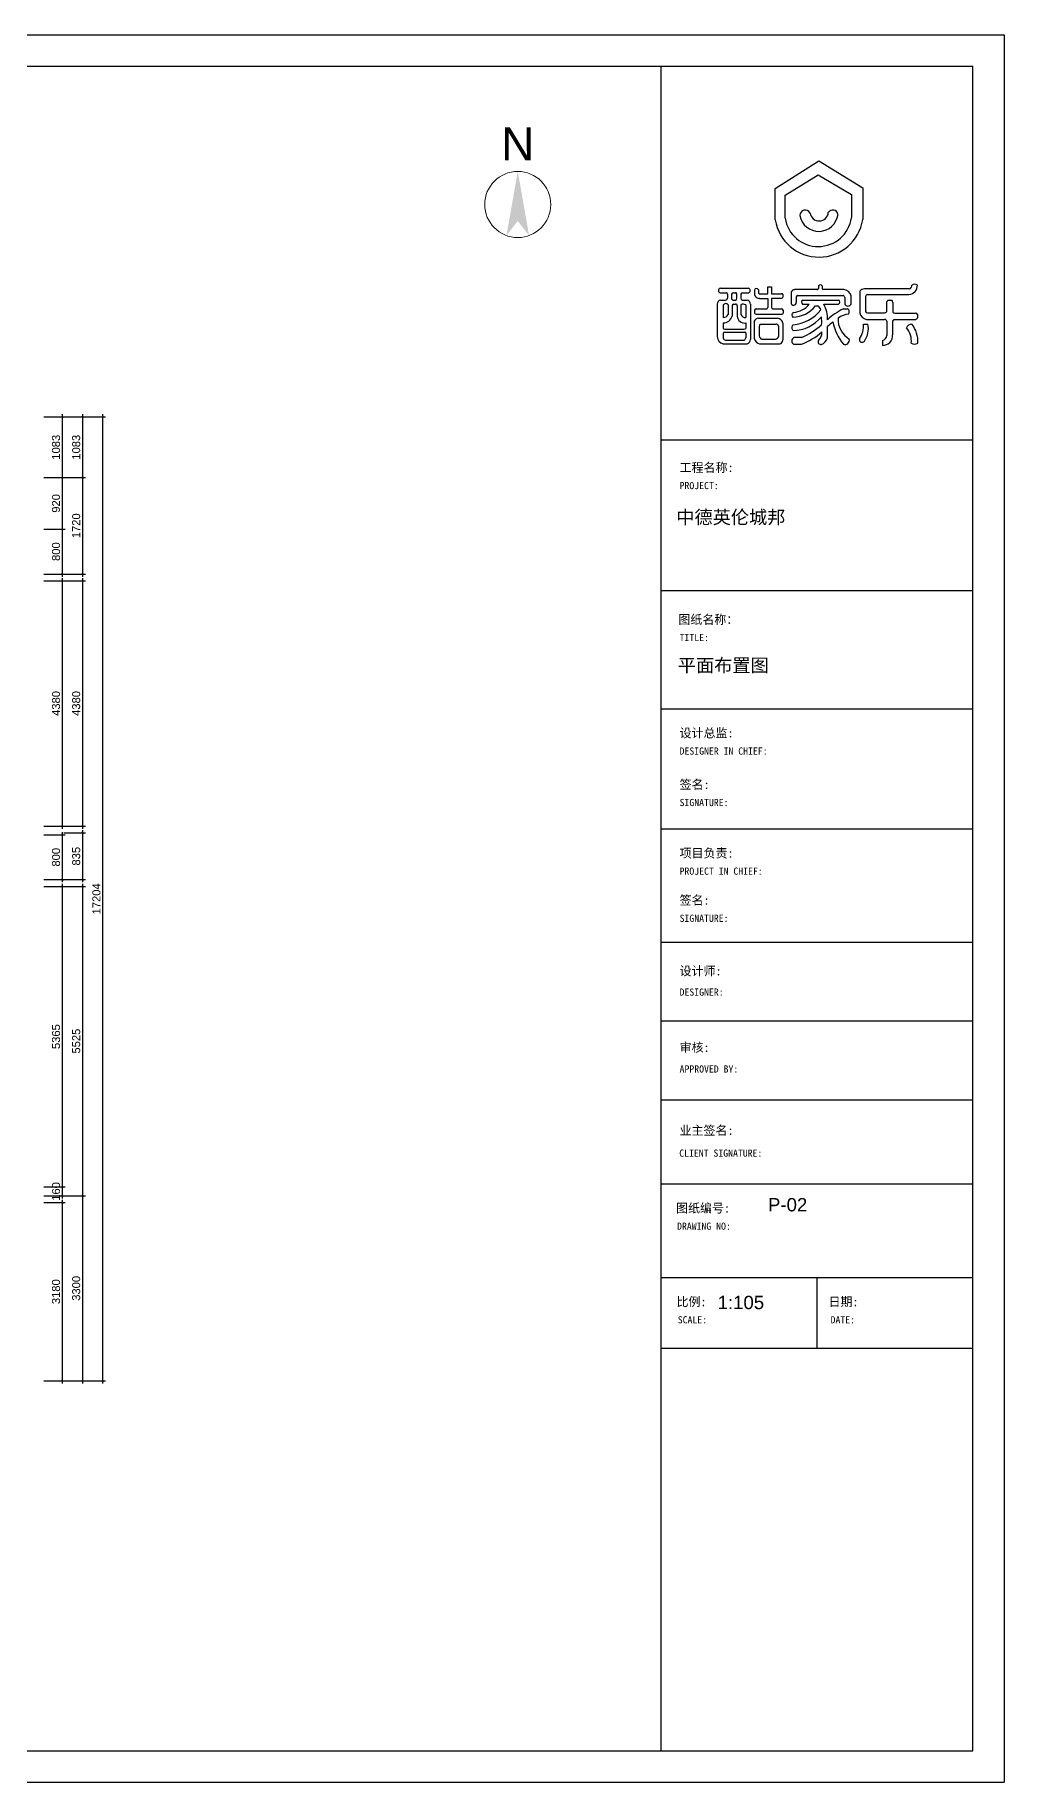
# Model space of a CAD drawing. Header units: inches. Extents: x 0 to 44100, y -44152 to -7191.
# Drawn here: x 26803 to 44100, y -44152 to -12968 of the extents above; entities that cross this region are included whole.
import ezdxf

# ---------------------------------------------------------------- set-up
doc = ezdxf.new("R2010")
doc.units = ezdxf.units.IN
doc.header["$MEASUREMENT"] = 0
doc.layers.get('0').update_dxf_attribs({"lineweight": 13})
doc.layers.add('SH-尺寸标注', color=32, linetype='Continuous', lineweight=13)
doc.layers.add('SH-符号标注', color=1, linetype='Continuous', lineweight=13)
doc.layers.add('图框', color=4, linetype='Continuous')
doc.styles.add('1dac53a31aeba2370b97106346818e54', font='', dxfattribs={"height": 43.198381})
doc.styles.add('1f488f4b2ef1b152d32ed8bb140b4ed1', font='', dxfattribs={"height": 43.198381})
doc.styles.add('2ee4a1918873d97d1977456be36b2fac', font='', dxfattribs={"height": 52.798021})
doc.styles.add('58c27925b294fd0c30aaffbcf10887a5', font='', dxfattribs={"height": 52.798021})
doc.styles.add('5d7050954b2bbd82e94d75c8334c1a07', font='', dxfattribs={"height": 52.798021})
doc.styles.add('6cdbe4c37f334f9b3f18b74c6616af9b', font='', dxfattribs={"height": 43.198381})
doc.styles.add('7016df0c-7dca-4927-8e33-9bd793c60efa', font='', dxfattribs={"height": 142.857143})
doc.styles.add('871ba157db02772189435026d6a1f12a', font='', dxfattribs={"height": 52.798021})
doc.styles.add('b55c54cd7af753c58a5ed410a0ddc4e6', font='', dxfattribs={"height": 43.198381})
doc.styles.add('DEFAULT_COMPASS_TEXT_STYLE13.239135297263294', font='', dxfattribs={"height": 198.587029})
doc.styles.add('eec79cf32286c9bcb9e9a0388136559f', font='', dxfattribs={"height": 43.198381})
doc.styles.add('fecaf8cb5bb26a9b40f5bfd342b1b301', font='', dxfattribs={"height": 52.798021})
doc.styles.add('macro_bim_design_name_ZH', font='', dxfattribs={"height": 80.1})
doc.styles.add('macro_bim_page_name_ZH', font='', dxfattribs={"height": 80.1})
doc.styles.add('macro_bim_page_number', font='', dxfattribs={"height": 80.1})
doc.styles.add('macro_bim_view_ratio', font='', dxfattribs={"height": 80.1})
doc.styles.get('1dac53a31aeba2370b97106346818e54').set_extended_font_data('SimSun')
doc.styles.get('1f488f4b2ef1b152d32ed8bb140b4ed1').set_extended_font_data('SimSun')
doc.styles.get('2ee4a1918873d97d1977456be36b2fac').set_extended_font_data('SimSun')
doc.styles.get('58c27925b294fd0c30aaffbcf10887a5').set_extended_font_data('SimSun')
doc.styles.get('5d7050954b2bbd82e94d75c8334c1a07').set_extended_font_data('SimSun')
doc.styles.get('6cdbe4c37f334f9b3f18b74c6616af9b').set_extended_font_data('SimSun')
doc.styles.get('7016df0c-7dca-4927-8e33-9bd793c60efa').set_extended_font_data('Arial')
doc.styles.get('871ba157db02772189435026d6a1f12a').set_extended_font_data('SimSun')
doc.styles.get('b55c54cd7af753c58a5ed410a0ddc4e6').set_extended_font_data('SimSun')
doc.styles.get('DEFAULT_COMPASS_TEXT_STYLE13.239135297263294').set_extended_font_data('Arial')
doc.styles.get('eec79cf32286c9bcb9e9a0388136559f').set_extended_font_data('SimSun')
doc.styles.get('fecaf8cb5bb26a9b40f5bfd342b1b301').set_extended_font_data('SimSun')
doc.styles.get('macro_bim_design_name_ZH').set_extended_font_data('SimSun')
doc.styles.get('macro_bim_page_name_ZH').set_extended_font_data('SimSun')
doc.styles.get('macro_bim_page_number').set_extended_font_data('Arial')
doc.styles.get('macro_bim_view_ratio').set_extended_font_data('Arial')
doc.dimstyles.new('7016df0c-7dca-4927-8e33-9bd793c60efa', dxfattribs={"dimtxt": 142.857143, "dimasz": 35.714286, "dimexe": 47.619048, "dimexo": 0, "dimgap": 0, "dimtad": 1, "dimdec": 0, "dimrnd": 1, "dimzin": 1, "dimdsep": 46, "dimtxsty": '7016df0c-7dca-4927-8e33-9bd793c60efa', "dimblk": 'ARCHTICK', "dimcen": 0.09, "dimdle": 47.619048, "dimadec": 0, "dimazin": 0, "dimtfac": 1, "dimtdec": 4, "dimtix": 1, "dimtmove": 2, "dimatfit": 3, "dimfxl": 1, "dimtolj": 1, "dimtzin": 0, "dimarcsym": 0})

# ---------------------------------------------------------------- blocks, each defined once
blk = doc.blocks.new('1017054')
at = {"layer": '图框', "linetype": 'Continuous'}
for p, q in [((0.6, -8420), (11879.4, -8420)), ((0.6, -16820), (0.6, -8420)), ((11879.4, -8420), (11879.4, -16820)), ((150.6, -16670), (150.6, -8570)), ((155.4, -8570), (11729.4, -8570)), ((10229.5, -8570), (10229.5, -16670)), ((11729.4, -16670), (11729.4, -8570)), ((10779.5, -9157.8), (10989, -9025.4)), ((10989, -9025.4), (11199.7, -9154.6)), ((10827.1, -9190.6), (10985.9, -9092.1)), ((10985.9, -9092.1), (11145.7, -9187.4)), ((11199.7, -9154.6), (11199.7, -9308.1)), ((10779.5, -9309.1), (10779.5, -9157.8)), ((10827.1, -9300.7), (10827.1, -9190.6)), ((11145.7, -9187.4), (11145.7, -9298.5)), ((10516, -9638.2), (10649.4, -9638.2)), ((10517.5, -9659.8), (10542.9, -9659.8)), ((10578.3, -9659.6), (10588.4, -9659.6)), ((10622.9, -9659.8), (10647.9, -9659.8)), ((10679, -9646.9), (10679, -9668.4)), ((10698.5, -9645.8), (10698.5, -9659.9)), ((10743.9, -9664.3), (10743.9, -9631.6)), ((10743.9, -9631.6), (10761.1, -9631.6)), ((10761.1, -9631.6), (10761.1, -9664.3)), ((10855.3, -9657.7), (10855.3, -9708.4)), ((10978.7, -9644.7), (10871.7, -9644.7)), ((10987.8, -9625.8), (10987.8, -9639.2)), ((11005, -9625.8), (11005, -9639.2)), ((11108.5, -9644.7), (11010.5, -9644.7)), ((11185.8, -9651.3), (11185.8, -9755.9)), ((11423.8, -9641.2), (11208.3, -9641.2)), ((10500, -9714), (10500, -9870.6)), ((10516.5, -9694.8), (10539.6, -9694.8)), ((10529.4, -9718.3), (10529.4, -9778.2)), ((10550.4, -9666.9), (10550.4, -9686.3)), ((10553.1, -9717.5), (10553.1, -9764.5)), ((10568.9, -9666.9), (10568.9, -9686.3)), ((10572.1, -9722), (10572.1, -9772.4)), ((10578.3, -9694.8), (10588.4, -9694.8)), ((10578.3, -9714.4), (10588.4, -9714.4)), ((10593.9, -9666.9), (10593.9, -9686.3)), ((10596.3, -9722), (10596.3, -9772.4)), ((10613.6, -9666.9), (10613.6, -9686.3)), ((10614.5, -9717.5), (10614.5, -9764.5)), ((10621.8, -9694.8), (10644.9, -9694.8)), ((10637.7, -9718.3), (10637.7, -9778.2)), ((10660.1, -9714), (10660.1, -9884.4)), ((10680.2, -9743.1), (10680.2, -9757.9)), ((10686.9, -9736.4), (10739.1, -9736.4)), ((10704.1, -9686.4), (10743.9, -9686.4)), ((10704.3, -9664.3), (10743.9, -9664.3)), ((10743.9, -9686.4), (10743.9, -9730)), ((10761.1, -9664.3), (10809.3, -9664.3)), ((10761.1, -9685.6), (10809.8, -9685.6)), ((10761.1, -9685.6), (10761.1, -9730.2)), ((10766.4, -9736.4), (10808.7, -9736.4)), ((10816.5, -9668.6), (10816.5, -9680.6)), ((10817.3, -9743.3), (10817.3, -9757.7)), ((10880.1, -9678.8), (10880.1, -9706.5)), ((10887.5, -9672), (11104.9, -9672)), ((10910.4, -9714.1), (10943, -9714.1)), ((10912.3, -9694.7), (11083.7, -9694.7)), ((10973.1, -9723), (10985.5, -9723)), ((11012.4, -9714.1), (11083.9, -9714.1)), ((11107.6, -9737.1), (11127, -9737.1)), ((11113.3, -9682.5), (11113.3, -9713.5)), ((11143.8, -9714.1), (11143.8, -9674.1)), ((11213, -9677.6), (11213, -9748.9)), ((11223.1, -9668.1), (11422.3, -9668.1)), ((11314.9, -9705.6), (11314.9, -9751.8)), ((11322.9, -9694.6), (11339.5, -9694.6)), ((11344.4, -9705.7), (11344.4, -9752.1)), ((10529.4, -9804.4), (10529.4, -9831)), ((10637.7, -9804.4), (10637.7, -9831)), ((10678.1, -9795.8), (10678.1, -9878.3)), ((10687.1, -9763.1), (10811.6, -9763.1)), ((10698.5, -9782.5), (10789.7, -9782.5)), ((10701.9, -9821.1), (10701.9, -9867.3)), ((10706.1, -9809.8), (10782.9, -9809.8)), ((10795, -9819.6), (10795, -9869.2)), ((10815.4, -9806), (10815.4, -9888.1)), ((11031, -9876.9), (11031, -9822.5)), ((11203.9, -9809.9), (11224.6, -9809.9)), ((11218.2, -9787.6), (11305.1, -9787.6)), ((11222.8, -9756.7), (11303.9, -9756.7)), ((11316.4, -9796.6), (11316.4, -9864.4)), ((11343.9, -9796.4), (11343.9, -9861.9)), ((11352.4, -9787.6), (11454.7, -9787.6)), ((11354.5, -9757), (11454.4, -9757)), ((11462.8, -9763.9), (11462.8, -9780.4)), ((10528.2, -9905.3), (10643.9, -9905.3)), ((10529.4, -9853.9), (10529.4, -9876.8)), ((10535.8, -9849.4), (10633.5, -9849.4)), ((10537.1, -9834.6), (10630, -9834.6)), ((10541, -9887.2), (10629.8, -9887.2)), ((10637.7, -9853.9), (10637.7, -9876.8)), ((10704.2, -9905.1), (10801.8, -9905.1)), ((10715.6, -9882.4), (10779.9, -9882.4)), ((10867.5, -9906.4), (10905, -9906.4)), ((10907.3, -9874.9), (10869.2, -9874.9)), ((11295.1, -9888.3), (11295.1, -9912.6)), ((11729.4, -10367.6), (10229.5, -10367.6)), ((10229.5, -11091), (11729.4, -11091)), ((10229.5, -11659.7), (11729.4, -11659.7)), ((10229.5, -12237.2), (11729.4, -12237.2)), ((10229.5, -12781.3), (11729.4, -12781.3)), ((10229.5, -13160.2), (11729.4, -13160.2)), ((10229.5, -13539.2), (11729.4, -13539.2)), ((10229.5, -13944.1), (11729.4, -13944.1)), ((10229.5, -14394.1), (11729.4, -14394.1)), ((10979.4, -14394.1), (10979.4, -14733.7)), ((10229.5, -14733.7), (11729.4, -14733.7)), ((150.6, -16670), (11729.4, -16670)), ((0.6, -16820), (11879.4, -16820))]:
    blk.add_line(p, q, dxfattribs=at)
for centre, radius, start, end in [((10989.5, -9275.6), 212.7, 189.06326, 351.22537), ((10986.2, -9276.4), 161, 188.67877, 352.08264), ((10923.6, -9287.3), 25.6, 25.4217, 181.47552), ((10989.2, -9271.9), 92.6, 189.98711, 353.32388), ((10990.5, -9270.3), 44.2, 187.87552, 356.26453), ((11055.9, -9287.3), 25.6, 10.33016, 146.54958), ((10516.9, -9649), 10.8, 94.31777, 273.35043), ((10543.6, -9666.6), 6.82, 357.98129, 95.32506), ((10578, -9668.9), 9.33, 88.04288, 167.30389), ((10587.9, -9665.7), 6.14, 349.24252, 85.66618), ((10622.4, -9668.9), 9.02, 87.0265, 167.29825), ((10648.6, -9649), 10.8, 266.64957, 85.68223), ((10688.9, -9649), 10.2, 18.32617, 167.8205), ((10703.6, -9659.4), 5.04, 186.11292, 278.41232), ((10874, -9664.4), 19.8, 96.6007, 160.3597), ((10978.9, -9634.8), 9.89, 268.87418, 333.44443), ((10996.4, -9631.7), 10.4, 34.3448, 145.6552), ((11011.8, -9638), 6.85, 190.65553, 259.34445), ((11105.8, -9683.8), 39.2, 14.29939, 86.08947), ((11207.9, -9670.3), 29.1, 89.06215, 139.2711), ((11417.5, -9623), 45.4, 276.04296, 0.65613), ((11418.2, -9624.1), 18, 287.89719, 5.26145), ((11449.5, -9642.5), 24.2, 56.36841, 123.63158), ((10522.7, -9716.8), 22.9, 105.83975, 172.95766), ((10541.5, -9726.9), 14.9, 39.01448, 144.50691), ((10539.7, -9683.8), 11, 269.14342, 346.82722), ((10577.1, -9686.7), 8.15, 177.11169, 278.98932), ((10580.1, -9722.1), 7.97, 102.506, 178.97522), ((10584.8, -9686.4), 9.14, 292.98911, 0.31258), ((10588.7, -9722), 7.62, 359.86447, 92.47381), ((10622.1, -9686.4), 8.43, 179.77374, 268.00348), ((10625.6, -9733.6), 19.5, 51.82613, 124.56226), ((10640.8, -9713.7), 19.4, 359.2366, 77.79726), ((10702.5, -9662), 24.4, 195.3683, 273.70917), ((10687.9, -9744.1), 7.75, 97.02299, 172.38785), ((10736.8, -9729.7), 7.12, 288.75772, 357.82544), ((10769.1, -9728.8), 8.1, 189.86636, 250.41756), ((10809.1, -9744.7), 8.27, 9.89262, 92.87217), ((10809.5, -9672.2), 7.85, 27.06586, 91.1627), ((10808.8, -9677.4), 8.28, 276.56808, 337.70407), ((10867.7, -9707.1), 12.5, 186.18703, 2.53611), ((10858.4, -9629.4), 148, 272.30258, 320.77209), ((10846, -9619.7), 195.6, 275.85745, 321.34119), ((10859.3, -9646.7), 107.5, 273.95236, 321.12869), ((10887.7, -9679.7), 7.63, 91.63091, 173.24155), ((10916.3, -9704.9), 10.9, 111.61272, 237.21278), ((10965.6, -9751), 34.4, 15.36733, 54.46764), ((10883.2, -9785), 147.4, 357.88465, 28.76708), ((11214.4, -9973.6), 259.6, 114.30819, 135.12674), ((11080.2, -9704.5), 10.3, 291.04973, 70.19579), ((11102.5, -9682.6), 10.8, 0.02101, 77.29861), ((11128.7, -9706.7), 16.8, 203.57852, 334.05096), ((11119.5, -9751.2), 16, 317.39698, 62.11168), ((11226.9, -9682.3), 14.7, 105.19199, 161.43864), ((11330.2, -9708.3), 15.5, 118.11695, 170.12964), ((11327.8, -9706.4), 16.6, 2.43148, 45.33025), ((10530.2, -9752), 26.2, 268.28604, 331.4678), ((10530.3, -9761.2), 43.2, 268.70709, 344.96225), ((10631.6, -9769.6), 35.4, 184.56529, 280.02182), ((10634.3, -9757.4), 21, 199.75555, 279.22992), ((10701.1, -9808.8), 26.4, 95.46915, 150.42928), ((10687.8, -9754.9), 8.21, 201.55894, 265.2478), ((10722.2, -9822.1), 20.2, 142.48921, 177.23819), ((10782.1, -9823.2), 13.4, 15.3429, 86.46938), ((10788.8, -9809.4), 26.9, 7.31535, 87.96974), ((10810.9, -9756.6), 6.48, 276.52054, 350.24731), ((10874.6, -9827.3), 15.7, 123.37817, 235.87286), ((10874.6, -9766.5), 14.8, 121.83917, 226.61217), ((10866.8, -9668.8), 171.6, 269.65518, 321.42886), ((10725, -9487.1), 428.5, 295.18491, 310.27374), ((10883.7, -9798.1), 119.4, 352.30381, 10.76487), ((11271.5, -10063.7), 340.6, 129.22598, 134.91631), ((11283.8, -9756.8), 231.7, 190.70569, 220.3029), ((11194.2, -9786.5), 112.8, 177.3231, 238.5217), ((11148.4, -9880.9), 120, 98.18986, 123.83833), ((11091.4, -9817.7), 112.8, 325.90021, 3.97691), ((11224.2, -9749.1), 39, 189.98938, 261.04294), ((11126.6, -9832.2), 100.5, 323.81286, 12.79996), ((11223.5, -9745.7), 11.1, 197.06299, 266.0296), ((11302.3, -9738.5), 18.3, 274.95343, 313.25104), ((11302.4, -9802.6), 15.2, 23.19769, 79.76546), ((11354, -9797.7), 10.2, 98.95345, 172.60139), ((11354.6, -9743.9), 13.1, 218.86043, 269.43164), ((11438, -9839.4), 29.6, 93.67776, 159.45251), ((11332.1, -9893.1), 133.1, 356.08577, 38.6706), ((11453.5, -9766.6), 9.65, 16.3888, 84.90044), ((11455.1, -9779.9), 7.71, 266.93219, 356.95544), ((10539.4, -9867.4), 39.5, 184.54605, 253.58766), ((10536.5, -9825.9), 8.72, 215.6619, 274.05521), ((10535.6, -9856), 6.59, 88.46243, 161.40648), ((10540.3, -9876.3), 11, 182.87885, 273.35272), ((10627.2, -9877), 10.5, 284.46104, 1.14558), ((10629.6, -9823.7), 10.9, 272.46893, 318.04303), ((10633.5, -9853.6), 4.23, 356.58331, 90.13579), ((10638.4, -9884.3), 21.7, 284.70413, 359.86534), ((10711.5, -9872), 33.9, 190.68318, 257.6799), ((10719.3, -9865.3), 17.5, 186.44353, 257.53091), ((10778.4, -9865.5), 17, 275.00122, 347.37064), ((10798.7, -9888.7), 16.7, 280.69152, 1.98886), ((10876.2, -9891.1), 17.6, 113.26645, 240.43211), ((10796.3, -9609.5), 316.2, 290.11771, 311.01816), ((10998.2, -9895.2), 13, 153.43144, 282.69986), ((10952.8, -9851), 51.1, 311.40309, 3.37904), ((10986.7, -9864), 46.1, 288.01257, 343.66019), ((11115, -9887.3), 20.9, 247.69598, 13.05991), ((11196.8, -9885), 12.7, 161.60144, 329.06567), ((11296.4, -9865), 47.6, 268.32184, 3.75751), ((11290, -9862.4), 26.5, 281.04559, 355.65503), ((11344.6, -9889.3), 89.2, 351.62787, 42.57758), ((11448.7, -9874.7), 31.9, 240.08498, 300.52454)]:
    blk.add_arc(centre, radius, start, end, dxfattribs=at)
at = {"layer": '图框', "color": 255, "attachment_point": 1, "line_spacing_factor": 0.8}
for s, insert, char_height, style in [('工程名称:', (10319.5, -10479.1), 42.24, '871ba157db02772189435026d6a1f12a'), ('PROJECT:', (10319.5, -10569.3), 34.56, '1f488f4b2ef1b152d32ed8bb140b4ed1'), ('图纸名称：', (10313.6, -11209.7), 42.24, '58c27925b294fd0c30aaffbcf10887a5'), ('TITLE:', (10319.5, -11300), 34.56, '1f488f4b2ef1b152d32ed8bb140b4ed1'), ('设计总监:', (10319.5, -11755.4), 42.24, '5d7050954b2bbd82e94d75c8334c1a07'), ('DESIGNER IN CHIEF:', (10319.5, -11845.7), 34.559, '6cdbe4c37f334f9b3f18b74c6616af9b'), ('签名:', (10319.5, -12002.9), 42.24, '5d7050954b2bbd82e94d75c8334c1a07'), ('SIGNATURE:', (10319.5, -12093.2), 34.56, '6cdbe4c37f334f9b3f18b74c6616af9b'), ('项目负责:', (10319.5, -12332.9), 42.24, '5d7050954b2bbd82e94d75c8334c1a07'), ('PROJECT IN CHIEF:', (10319.5, -12423.2), 34.559, 'b55c54cd7af753c58a5ed410a0ddc4e6'), ('签名:', (10319.5, -12559.4), 42.24, '2ee4a1918873d97d1977456be36b2fac'), ('SIGNATURE:', (10319.5, -12649.7), 34.56, '6cdbe4c37f334f9b3f18b74c6616af9b'), ('设计师:', (10319.5, -12899.4), 42.24, '2ee4a1918873d97d1977456be36b2fac'), ('DESIGNER:', (10319.5, -13004.5), 34.56, '6cdbe4c37f334f9b3f18b74c6616af9b'), ('审核:', (10319.5, -13267), 42.24, '2ee4a1918873d97d1977456be36b2fac'), ('APPROVED BY:', (10319.5, -13374.3), 34.559, 'eec79cf32286c9bcb9e9a0388136559f'), ('业主签名:', (10319.5, -13666), 42.24, 'fecaf8cb5bb26a9b40f5bfd342b1b301'), ('CLIENT SIGNATURE:', (10317.8, -13778.8), 34.559, '6cdbe4c37f334f9b3f18b74c6616af9b'), ('图纸编号:', (10302.5, -14039.8), 42.24, '2ee4a1918873d97d1977456be36b2fac'), ('DRAWING NO:', (10307.3, -14130.1), 34.559, '1dac53a31aeba2370b97106346818e54'), ('比例:', (10304.8, -14489.8), 42.24, '2ee4a1918873d97d1977456be36b2fac'), ('日期:', (11035.5, -14489.8), 42.24, '2ee4a1918873d97d1977456be36b2fac'), ('SCALE:', (10310.7, -14580.1), 34.56, '1f488f4b2ef1b152d32ed8bb140b4ed1'), ('DATE:', (11045.4, -14580.1), 34.56, '1f488f4b2ef1b152d32ed8bb140b4ed1')]:
    blk.add_mtext(s, dxfattribs=dict(at, insert=insert, char_height=char_height, style=style))
blk = doc.blocks.new('_ArchTick')
at = {"color": 0, "linetype": 'ByBlock', "const_width": 0.15}
blk.add_lwpolyline([(-0.5, -0.5), (0.5, 0.5)], dxfattribs=at)
blk = doc.blocks.new('*D164')
at = {"layer": 'Defpoints', "color": 0, "transparency": 16777216}
for p in [(26960, -33810), (27295, -33810), (26960, -36990)]:
    blk.add_point(p, dxfattribs=at)
at = {"layer": 'SH-尺寸标注', "color": 0, "linetype": 'Continuous', "lineweight": -2, "transparency": 16777216}
for p, q in [((26960, -33810), (27343, -33810)), ((27295, -37037), (27295, -33762)), ((26960, -36990), (27343, -36990))]:
    blk.add_line(p, q, dxfattribs=at)
at = {"layer": 'SH-尺寸标注', "color": 0, "lineweight": -2, "transparency": 16777216, "xscale": 35.71428581050464, "yscale": 35.71428581050464, "zscale": 35.71428581050464}
for p, rotation in [((27295, -33810), 90), ((27295, -36990), 270)]:
    blk.add_blockref('_ArchTick', p, dxfattribs=dict(at, rotation=rotation))
at = {"layer": 'SH-尺寸标注', "color": 2, "transparency": 16777216, "insert": (27180, -35400), "char_height": 142.9, "attachment_point": 5, "rotation": 90, "style": '7016df0c-7dca-4927-8e33-9bd793c60efa'}
blk.add_mtext('\\A1;3180', dxfattribs=at)
blk = doc.blocks.new('*D163')
at = {"layer": 'Defpoints', "color": 0, "transparency": 16777216}
for p in [(26960, -33530), (27295, -33530), (26960, -33690)]:
    blk.add_point(p, dxfattribs=at)
at = {"layer": 'SH-尺寸标注', "color": 0, "linetype": 'Continuous', "lineweight": -2, "transparency": 16777216}
for p, q in [((26960, -33530), (27343, -33530)), ((27295, -33737), (27295, -33482)), ((26960, -33690), (27343, -33690))]:
    blk.add_line(p, q, dxfattribs=at)
at = {"layer": 'SH-尺寸标注', "color": 0, "lineweight": -2, "transparency": 16777216, "xscale": 35.71428581050464, "yscale": 35.71428581050464, "zscale": 35.71428581050464}
for p, rotation in [((27295, -33530), 90), ((27295, -33690), 270)]:
    blk.add_blockref('_ArchTick', p, dxfattribs=dict(at, rotation=rotation))
at = {"layer": 'SH-尺寸标注', "color": 2, "transparency": 16777216, "insert": (27180, -33610), "char_height": 142.9, "attachment_point": 5, "rotation": 90, "style": '7016df0c-7dca-4927-8e33-9bd793c60efa'}
blk.add_mtext('\\A1;160', dxfattribs=at)
blk = doc.blocks.new('*D162')
at = {"layer": 'Defpoints', "color": 0, "transparency": 16777216}
for p in [(26960, -28165), (27295, -28165), (26960, -33530)]:
    blk.add_point(p, dxfattribs=at)
at = {"layer": 'SH-尺寸标注', "color": 0, "linetype": 'Continuous', "lineweight": -2, "transparency": 16777216}
for p, q in [((26960, -28165), (27343, -28165)), ((27295, -33577), (27295, -28117)), ((26960, -33530), (27343, -33530))]:
    blk.add_line(p, q, dxfattribs=at)
at = {"layer": 'SH-尺寸标注', "color": 0, "lineweight": -2, "transparency": 16777216, "xscale": 35.71428581050464, "yscale": 35.71428581050464, "zscale": 35.71428581050464}
for p, rotation in [((27295, -28165), 90), ((27295, -33530), 270)]:
    blk.add_blockref('_ArchTick', p, dxfattribs=dict(at, rotation=rotation))
at = {"layer": 'SH-尺寸标注', "color": 2, "transparency": 16777216, "insert": (27180, -30847), "char_height": 142.9, "attachment_point": 5, "rotation": 90, "style": '7016df0c-7dca-4927-8e33-9bd793c60efa'}
blk.add_mtext('\\A1;5365', dxfattribs=at)
blk = doc.blocks.new('*D161')
at = {"layer": 'Defpoints', "color": 0, "transparency": 16777216}
for p in [(26960, -27245), (27295, -27245), (26960, -28045)]:
    blk.add_point(p, dxfattribs=at)
at = {"layer": 'SH-尺寸标注', "color": 0, "linetype": 'Continuous', "lineweight": -2, "transparency": 16777216}
for p, q in [((26960, -27245), (27343, -27245)), ((27295, -28092), (27295, -27197)), ((26960, -28045), (27343, -28045))]:
    blk.add_line(p, q, dxfattribs=at)
at = {"layer": 'SH-尺寸标注', "color": 0, "lineweight": -2, "transparency": 16777216, "xscale": 35.71428581050464, "yscale": 35.71428581050464, "zscale": 35.71428581050464}
for p, rotation in [((27295, -27245), 90), ((27295, -28045), 270)]:
    blk.add_blockref('_ArchTick', p, dxfattribs=dict(at, rotation=rotation))
at = {"layer": 'SH-尺寸标注', "color": 2, "transparency": 16777216, "insert": (27180, -27645), "char_height": 142.9, "attachment_point": 5, "rotation": 90, "style": '7016df0c-7dca-4927-8e33-9bd793c60efa'}
blk.add_mtext('\\A1;800', dxfattribs=at)
blk = doc.blocks.new('*D160')
at = {"layer": 'Defpoints', "color": 0, "transparency": 16777216}
for p in [(26960, -22710), (27295, -22710), (26960, -27090)]:
    blk.add_point(p, dxfattribs=at)
at = {"layer": 'SH-尺寸标注', "color": 0, "linetype": 'Continuous', "lineweight": -2, "transparency": 16777216}
for p, q in [((26960, -22710), (27343, -22710)), ((27295, -27137), (27295, -22662)), ((26960, -27090), (27343, -27090))]:
    blk.add_line(p, q, dxfattribs=at)
at = {"layer": 'SH-尺寸标注', "color": 0, "lineweight": -2, "transparency": 16777216, "xscale": 35.71428581050464, "yscale": 35.71428581050464, "zscale": 35.71428581050464}
for p, rotation in [((27295, -22710), 90), ((27295, -27090), 270)]:
    blk.add_blockref('_ArchTick', p, dxfattribs=dict(at, rotation=rotation))
at = {"layer": 'SH-尺寸标注', "color": 2, "transparency": 16777216, "insert": (27180, -24900), "char_height": 142.9, "attachment_point": 5, "rotation": 90, "style": '7016df0c-7dca-4927-8e33-9bd793c60efa'}
blk.add_mtext('\\A1;4380', dxfattribs=at)
blk = doc.blocks.new('*D159')
at = {"layer": 'Defpoints', "color": 0, "transparency": 16777216}
for p in [(26960, -21790), (27295, -21790), (26960, -22590)]:
    blk.add_point(p, dxfattribs=at)
at = {"layer": 'SH-尺寸标注', "color": 0, "linetype": 'Continuous', "lineweight": -2, "transparency": 16777216}
for p, q in [((26960, -21790), (27343, -21790)), ((27295, -22637), (27295, -21742)), ((26960, -22590), (27343, -22590))]:
    blk.add_line(p, q, dxfattribs=at)
at = {"layer": 'SH-尺寸标注', "color": 0, "lineweight": -2, "transparency": 16777216, "xscale": 35.71428581050464, "yscale": 35.71428581050464, "zscale": 35.71428581050464}
for p, rotation in [((27295, -21790), 90), ((27295, -22590), 270)]:
    blk.add_blockref('_ArchTick', p, dxfattribs=dict(at, rotation=rotation))
at = {"layer": 'SH-尺寸标注', "color": 2, "transparency": 16777216, "insert": (27180, -22190), "char_height": 142.9, "attachment_point": 5, "rotation": 90, "style": '7016df0c-7dca-4927-8e33-9bd793c60efa'}
blk.add_mtext('\\A1;800', dxfattribs=at)
blk = doc.blocks.new('*D158')
at = {"layer": 'Defpoints', "color": 0, "transparency": 16777216}
for p in [(26960, -20869), (27295, -20869), (26960, -21790)]:
    blk.add_point(p, dxfattribs=at)
at = {"layer": 'SH-尺寸标注', "color": 0, "linetype": 'Continuous', "lineweight": -2, "transparency": 16777216}
for p, q in [((26960, -20869), (27343, -20869)), ((27295, -21837), (27295, -20822)), ((26960, -21790), (27343, -21790))]:
    blk.add_line(p, q, dxfattribs=at)
at = {"layer": 'SH-尺寸标注', "color": 0, "lineweight": -2, "transparency": 16777216, "xscale": 35.71428581050464, "yscale": 35.71428581050464, "zscale": 35.71428581050464}
for p, rotation in [((27295, -20869), 90), ((27295, -21790), 270)]:
    blk.add_blockref('_ArchTick', p, dxfattribs=dict(at, rotation=rotation))
at = {"layer": 'SH-尺寸标注', "color": 2, "transparency": 16777216, "insert": (27180, -21329), "char_height": 142.9, "attachment_point": 5, "rotation": 90, "style": '7016df0c-7dca-4927-8e33-9bd793c60efa'}
blk.add_mtext('\\A1;920', dxfattribs=at)
blk = doc.blocks.new('*D157')
at = {"layer": 'Defpoints', "color": 0, "transparency": 16777216}
for p in [(26960, -19786), (27295, -19786), (26960, -20869)]:
    blk.add_point(p, dxfattribs=at)
at = {"layer": 'SH-尺寸标注', "color": 0, "linetype": 'Continuous', "lineweight": -2, "transparency": 16777216}
for p, q in [((26960, -19786), (27343, -19786)), ((27295, -20917), (27295, -19738)), ((26960, -20869), (27343, -20869))]:
    blk.add_line(p, q, dxfattribs=at)
at = {"layer": 'SH-尺寸标注', "color": 0, "lineweight": -2, "transparency": 16777216, "xscale": 35.71428581050464, "yscale": 35.71428581050464, "zscale": 35.71428581050464}
for p, rotation in [((27295, -19786), 90), ((27295, -20869), 270)]:
    blk.add_blockref('_ArchTick', p, dxfattribs=dict(at, rotation=rotation))
at = {"layer": 'SH-尺寸标注', "color": 2, "transparency": 16777216, "insert": (27180, -20327), "char_height": 142.9, "attachment_point": 5, "rotation": 90, "style": '7016df0c-7dca-4927-8e33-9bd793c60efa'}
blk.add_mtext('\\A1;1083', dxfattribs=at)
blk = doc.blocks.new('*D131')
at = {"layer": 'Defpoints', "color": 0, "transparency": 16777216}
for p in [(27680, -19786), (28016, -19786), (27680, -36990)]:
    blk.add_point(p, dxfattribs=at)
at = {"layer": 'SH-尺寸标注', "color": 0, "linetype": 'Continuous', "lineweight": -2, "transparency": 16777216}
for p, q in [((27680, -19786), (28063, -19786)), ((28016, -37037), (28016, -19738)), ((27680, -36990), (28063, -36990))]:
    blk.add_line(p, q, dxfattribs=at)
at = {"layer": 'SH-尺寸标注', "color": 0, "lineweight": -2, "transparency": 16777216, "xscale": 35.71428581050464, "yscale": 35.71428581050464, "zscale": 35.71428581050464}
for p, rotation in [((28016, -19786), 90), ((28016, -36990), 270)]:
    blk.add_blockref('_ArchTick', p, dxfattribs=dict(at, rotation=rotation))
at = {"layer": 'SH-尺寸标注', "color": 2, "transparency": 16777216, "insert": (27901, -28388), "char_height": 142.9, "attachment_point": 5, "rotation": 90, "style": '7016df0c-7dca-4927-8e33-9bd793c60efa'}
blk.add_mtext('\\A1;17204', dxfattribs=at)
blk = doc.blocks.new('*D123')
at = {"layer": 'Defpoints', "color": 0, "transparency": 16777216}
for p in [(27320, -33690), (27656, -33690), (27320, -36990)]:
    blk.add_point(p, dxfattribs=at)
at = {"layer": 'SH-尺寸标注', "color": 0, "linetype": 'Continuous', "lineweight": -2, "transparency": 16777216}
for p, q in [((27656, -37037), (27656, -33642)), ((27320, -33690), (27703, -33690)), ((27320, -36990), (27703, -36990))]:
    blk.add_line(p, q, dxfattribs=at)
at = {"layer": 'SH-尺寸标注', "color": 0, "lineweight": -2, "transparency": 16777216, "xscale": 35.71428581050464, "yscale": 35.71428581050464, "zscale": 35.71428581050464}
for p, rotation in [((27656, -33690), 90), ((27656, -36990), 270)]:
    blk.add_blockref('_ArchTick', p, dxfattribs=dict(at, rotation=rotation))
at = {"layer": 'SH-尺寸标注', "color": 2, "transparency": 16777216, "insert": (27540, -35340), "char_height": 142.9, "attachment_point": 5, "rotation": 90, "style": '7016df0c-7dca-4927-8e33-9bd793c60efa'}
blk.add_mtext('\\A1;3300', dxfattribs=at)
blk = doc.blocks.new('*D122')
at = {"layer": 'Defpoints', "color": 0, "transparency": 16777216}
for p in [(27320, -28165), (27656, -28165), (27320, -33690)]:
    blk.add_point(p, dxfattribs=at)
at = {"layer": 'SH-尺寸标注', "color": 0, "linetype": 'Continuous', "lineweight": -2, "transparency": 16777216}
for p, q in [((27320, -28165), (27703, -28165)), ((27656, -33737), (27656, -28117)), ((27320, -33690), (27703, -33690))]:
    blk.add_line(p, q, dxfattribs=at)
at = {"layer": 'SH-尺寸标注', "color": 0, "lineweight": -2, "transparency": 16777216, "xscale": 35.71428581050464, "yscale": 35.71428581050464, "zscale": 35.71428581050464}
for p, rotation in [((27656, -28165), 90), ((27656, -33690), 270)]:
    blk.add_blockref('_ArchTick', p, dxfattribs=dict(at, rotation=rotation))
at = {"layer": 'SH-尺寸标注', "color": 2, "transparency": 16777216, "insert": (27540, -30927), "char_height": 142.9, "attachment_point": 5, "rotation": 90, "style": '7016df0c-7dca-4927-8e33-9bd793c60efa'}
blk.add_mtext('\\A1;5525', dxfattribs=at)
blk = doc.blocks.new('*D121')
at = {"layer": 'Defpoints', "color": 0, "transparency": 16777216}
for p in [(27320, -27210), (27656, -27210), (27320, -28045)]:
    blk.add_point(p, dxfattribs=at)
at = {"layer": 'SH-尺寸标注', "color": 0, "linetype": 'Continuous', "lineweight": -2, "transparency": 16777216}
for p, q in [((27320, -27210), (27703, -27210)), ((27656, -28092), (27656, -27162)), ((27320, -28045), (27703, -28045))]:
    blk.add_line(p, q, dxfattribs=at)
at = {"layer": 'SH-尺寸标注', "color": 0, "lineweight": -2, "transparency": 16777216, "xscale": 35.71428581050464, "yscale": 35.71428581050464, "zscale": 35.71428581050464}
for p, rotation in [((27656, -27210), 90), ((27656, -28045), 270)]:
    blk.add_blockref('_ArchTick', p, dxfattribs=dict(at, rotation=rotation))
at = {"layer": 'SH-尺寸标注', "color": 2, "transparency": 16777216, "insert": (27540, -27627), "char_height": 142.9, "attachment_point": 5, "rotation": 90, "style": '7016df0c-7dca-4927-8e33-9bd793c60efa'}
blk.add_mtext('\\A1;835', dxfattribs=at)
blk = doc.blocks.new('*D120')
at = {"layer": 'Defpoints', "color": 0, "transparency": 16777216}
for p in [(27320, -22710), (27656, -22710), (27320, -27090)]:
    blk.add_point(p, dxfattribs=at)
at = {"layer": 'SH-尺寸标注', "color": 0, "linetype": 'Continuous', "lineweight": -2, "transparency": 16777216}
for p, q in [((27320, -22710), (27703, -22710)), ((27656, -27137), (27656, -22662)), ((27320, -27090), (27703, -27090))]:
    blk.add_line(p, q, dxfattribs=at)
at = {"layer": 'SH-尺寸标注', "color": 0, "lineweight": -2, "transparency": 16777216, "xscale": 35.71428581050464, "yscale": 35.71428581050464, "zscale": 35.71428581050464}
for p, rotation in [((27656, -22710), 90), ((27656, -27090), 270)]:
    blk.add_blockref('_ArchTick', p, dxfattribs=dict(at, rotation=rotation))
at = {"layer": 'SH-尺寸标注', "color": 2, "transparency": 16777216, "insert": (27540, -24900), "char_height": 142.9, "attachment_point": 5, "rotation": 90, "style": '7016df0c-7dca-4927-8e33-9bd793c60efa'}
blk.add_mtext('\\A1;4380', dxfattribs=at)
blk = doc.blocks.new('*D119')
at = {"layer": 'Defpoints', "color": 0, "transparency": 16777216}
for p in [(27320, -20869), (27656, -20869), (27320, -22590)]:
    blk.add_point(p, dxfattribs=at)
at = {"layer": 'SH-尺寸标注', "color": 0, "linetype": 'Continuous', "lineweight": -2, "transparency": 16777216}
for p, q in [((27320, -20869), (27703, -20869)), ((27656, -22637), (27656, -20822)), ((27320, -22590), (27703, -22590))]:
    blk.add_line(p, q, dxfattribs=at)
at = {"layer": 'SH-尺寸标注', "color": 0, "lineweight": -2, "transparency": 16777216, "xscale": 35.71428581050464, "yscale": 35.71428581050464, "zscale": 35.71428581050464}
for p, rotation in [((27656, -20869), 90), ((27656, -22590), 270)]:
    blk.add_blockref('_ArchTick', p, dxfattribs=dict(at, rotation=rotation))
at = {"layer": 'SH-尺寸标注', "color": 2, "transparency": 16777216, "insert": (27540, -21729), "char_height": 142.9, "attachment_point": 5, "rotation": 90, "style": '7016df0c-7dca-4927-8e33-9bd793c60efa'}
blk.add_mtext('\\A1;1720', dxfattribs=at)
blk = doc.blocks.new('*D118')
at = {"layer": 'Defpoints', "color": 0, "transparency": 16777216}
for p in [(27320, -19786), (27656, -19786), (27320, -20869)]:
    blk.add_point(p, dxfattribs=at)
at = {"layer": 'SH-尺寸标注', "color": 0, "linetype": 'Continuous', "lineweight": -2, "transparency": 16777216}
for p, q in [((27320, -19786), (27703, -19786)), ((27656, -20917), (27656, -19738)), ((27320, -20869), (27703, -20869))]:
    blk.add_line(p, q, dxfattribs=at)
at = {"layer": 'SH-尺寸标注', "color": 0, "lineweight": -2, "transparency": 16777216, "xscale": 35.71428581050464, "yscale": 35.71428581050464, "zscale": 35.71428581050464}
for p, rotation in [((27656, -19786), 90), ((27656, -20869), 270)]:
    blk.add_blockref('_ArchTick', p, dxfattribs=dict(at, rotation=rotation))
at = {"layer": 'SH-尺寸标注', "color": 2, "transparency": 16777216, "insert": (27540, -20327), "char_height": 142.9, "attachment_point": 5, "rotation": 90, "style": '7016df0c-7dca-4927-8e33-9bd793c60efa'}
blk.add_mtext('\\A1;1083', dxfattribs=at)

msp = doc.modelspace()

# ---------------------------------------------------------------- hatches: boundary and pattern name
at = {"layer": 'SH-符号标注'}
msp.add_hatch(color=0, dxfattribs=at).paths.add_polyline_path([(35420.8, -16288.7), (35219.1, -16548), (35420.8, -15404), (35622.5, -16548)], flags=0)

# ---------------------------------------------------------------- linework, layer by layer
at = {"layer": 'SH-符号标注', "color": 0, "linetype": 'Continuous'}
msp.add_circle((35420.8, -15993.8), 589.8, dxfattribs=at)

# ---------------------------------------------------------------- block references
at = {"layer": '图框', "color": 7, "xscale": 3.712500095367431, "yscale": 3.712500095367431}
msp.add_blockref('1017054', (-2.3, 18291.8), dxfattribs=at)

# ---------------------------------------------------------------- texts
at = {"layer": 'SH-符号标注', "color": 7, "insert": (35420.8, -14912.5), "char_height": 589.8, "attachment_point": 5, "line_spacing_factor": 0.8, "style": 'DEFAULT_COMPASS_TEXT_STYLE13.239135297263294'}
msp.add_mtext('N', dxfattribs=at)
at = {"layer": '图框', "color": 7, "char_height": 237.9, "attachment_point": 1, "line_spacing_factor": 0.8}
for s, insert, style in [('中德英伦城邦', (38250, -21455.5), 'macro_bim_design_name_ZH'), ('平面布置图', (38277.3, -24100.9), 'macro_bim_page_name_ZH'), ('P-02', (39886.4, -33728.2), 'macro_bim_page_number'), ('1:105', (38986.4, -35473.6), 'macro_bim_view_ratio')]:
    msp.add_mtext(s, dxfattribs=dict(at, insert=insert, style=style))

# ---------------------------------------------------------------- dimensions: what is measured, and where the dimension line sits
at = {"layer": 'SH-尺寸标注', "color": 32, "linetype": 'Continuous'}
for base, p1, p2, picture, middle in [((27295.3094, -19785.6747), (26959.5952, -20869.171), (26959.5952, -19785.6747), '*D157', (27180.0338, -20327.4228)), ((27655.5456, -19785.6747), (27319.8314, -20869.171), (27319.8314, -19785.6747), '*D118', (27540.2701, -20327.4228)), ((28015.8, -19785.7), (27680.1, -36989.6), (27680.1, -19785.7), '*D131', (27900.5, -28387.6)), ((27295.3, -20869.2), (26959.6, -21789.6), (26959.6, -20869.2), '*D158', (27180, -21329.4)), ((27655.5, -20869.2), (27319.8, -22589.6), (27319.8, -20869.2), '*D119', (27540.3, -21729.4)), ((27295.3, -21789.6), (26959.6, -22589.6), (26959.6, -21789.6), '*D159', (27180, -22189.6)), ((27295.3, -22709.6), (26959.6, -27089.6), (26959.6, -22709.6), '*D160', (27180, -24899.6)), ((27655.5, -22709.6), (27319.8, -27089.6), (27319.8, -22709.6), '*D120', (27540.3, -24899.6)), ((27295.3, -27244.6), (26959.6, -28044.6), (26959.6, -27244.6), '*D161', (27180, -27644.6)), ((27655.5, -27209.6), (27319.8, -28044.6), (27319.8, -27209.6), '*D121', (27540.3, -27627.1)), ((27295.3, -28164.6), (26959.6, -33529.6), (26959.6, -28164.6), '*D162', (27180, -30847.1)), ((27655.5, -28164.6), (27319.8, -33689.6), (27319.8, -28164.6), '*D122', (27540.3, -30927.1)), ((27295.3, -33529.6), (26959.6, -33689.6), (26959.6, -33529.6), '*D163', (27180, -33609.6)), ((27655.5, -33689.6), (27319.8, -36989.6), (27319.8, -33689.6), '*D123', (27540.3, -35339.6)), ((27295.3, -33809.6), (26959.6, -36989.6), (26959.6, -33809.6), '*D164', (27180, -35399.6))]:
    dim = msp.add_linear_dim(base=base, p1=p1, p2=p2, angle=90, dimstyle='7016df0c-7dca-4927-8e33-9bd793c60efa', override={"dimscale": 1, "dimclrt": 2}, dxfattribs=at)
    dim.commit()
    dim.dimension.update_dxf_attribs({"geometry": picture, "text_midpoint": middle, "dimtype": 161})

doc.saveas('drawing.dxf')
